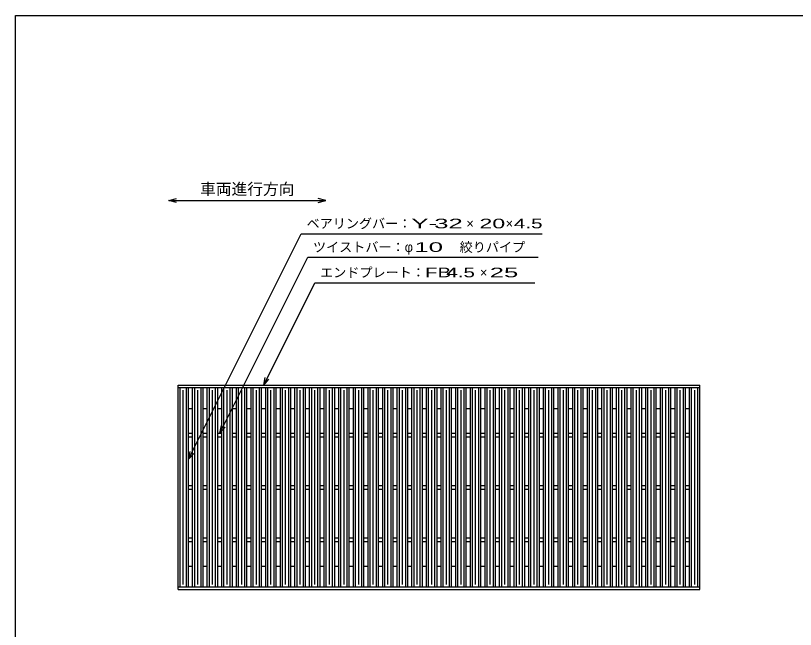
# Model space of a CAD drawing. Units: millimetres, scale not verified. Extents: x -1820 to 1724, y -1285 to 1059.
# Drawn here: x -1736 to -248, y -113 to 1059 of the extents above; entities that cross this region are included whole.
import ezdxf
from ezdxf.enums import TextEntityAlignment as Align

# ---------------------------------------------------------------- set-up
doc = ezdxf.new("R2010")
doc.units = ezdxf.units.MM
doc.header["$LTSCALE"] = 10
for name, color, linetype, lineweight in [('0_2', 150, 'Continuous', 25), ('16', 3, 'Continuous', 25), ('22', 2, 'Continuous', 25)]:
    doc.layers.add(name, color=color, linetype=linetype, lineweight=lineweight)
doc.styles.add('ベクトル', font='')
doc.styles.get('ベクトル').set_extended_font_data('ベクトル')

msp = doc.modelspace()

# ---------------------------------------------------------------- linework, layer by layer
at = {"layer": '0_2'}
for p, q in [((-1736, -1141), (-1736, 1059)), ((-1736, 1059), (1724, 1059))]:
    msp.add_line(p, q, dxfattribs=at)
at = {"layer": '0_2', "color": 4}
for p, q in [((-1443.83, 705.83), (-1428.83, 709.83)), ((-1428.83, 701.83), (-1443.83, 705.83)), ((-1443.83, 705.83), (-1143.83, 705.83)), ((-1143.83, 705.83), (-1158.83, 709.83)), ((-1158.83, 701.83), (-1143.83, 705.83))]:
    msp.add_line(p, q, dxfattribs=at)
at = {"layer": '16'}
for p, q in [((-1426, 353.5), (-430, 353.5)), ((-1426, 349), (-1426, 353.5)), ((-1426, 349), (-430, 349)), ((-1426, -32), (-1426, 349)), ((-1426, 349), (-1406, 349)), ((-1422, -32), (-1422, 349)), ((-1416, -27), (-1416, 344)), ((-1410, -32), (-1410, 349)), ((-1406, -32), (-1406, 349)), ((-1398.1, -32), (-1398.1, 349)), ((-1398.1, 349), (-1378.1, 349)), ((-1394.1, -32), (-1394.1, 349)), ((-1388.1, -27), (-1388.1, 344)), ((-1382.1, -32), (-1382.1, 349)), ((-1378.1, -32), (-1378.1, 349)), ((-1370.2, -32), (-1370.2, 349)), ((-1370.2, 349), (-1350.2, 349)), ((-1366.2, -32), (-1366.2, 349)), ((-1360.2, -27), (-1360.2, 344)), ((-1354.2, -32), (-1354.2, 349)), ((-1350.2, -32), (-1350.2, 349)), ((-1342.3, -32), (-1342.3, 349)), ((-1342.3, 349), (-1322.3, 349)), ((-1338.3, -32), (-1338.3, 349)), ((-1332.3, -27), (-1332.3, 344)), ((-1326.3, -32), (-1326.3, 349)), ((-1322.3, -32), (-1322.3, 349)), ((-1314.4, -32), (-1314.4, 349)), ((-1314.4, 349), (-1294.4, 349)), ((-1310.4, -32), (-1310.4, 349)), ((-1304.4, -27), (-1304.4, 344)), ((-1298.4, -32), (-1298.4, 349)), ((-1294.4, -32), (-1294.4, 349)), ((-1286.5, -32), (-1286.5, 349)), ((-1286.5, 349), (-1266.5, 349)), ((-1282.5, -32), (-1282.5, 349)), ((-1276.5, -27), (-1276.5, 344)), ((-1270.5, -32), (-1270.5, 349)), ((-1266.5, -32), (-1266.5, 349)), ((-1258.6, -32), (-1258.6, 349)), ((-1258.6, 349), (-1238.6, 349)), ((-1254.6, -32), (-1254.6, 349)), ((-1248.6, -27), (-1248.6, 344)), ((-1242.6, -32), (-1242.6, 349)), ((-1238.6, -32), (-1238.6, 349)), ((-1230.7, -32), (-1230.7, 349)), ((-1230.7, 349), (-1210.7, 349)), ((-1226.7, -32), (-1226.7, 349)), ((-1220.7, -27), (-1220.7, 344)), ((-1214.7, -32), (-1214.7, 349)), ((-1210.7, -32), (-1210.7, 349)), ((-1202.8, -32), (-1202.8, 349)), ((-1202.8, 349), (-1182.8, 349)), ((-1198.8, -32), (-1198.8, 349)), ((-1192.8, -27), (-1192.8, 344)), ((-1186.8, -32), (-1186.8, 349)), ((-1182.8, -32), (-1182.8, 349)), ((-1174.9, -32), (-1174.9, 349)), ((-1174.9, 349), (-1154.9, 349)), ((-1170.9, -32), (-1170.9, 349)), ((-1164.9, -27), (-1164.9, 344)), ((-1158.9, -32), (-1158.9, 349)), ((-1154.9, -32), (-1154.9, 349)), ((-1147, -32), (-1147, 349)), ((-1147, 349), (-1127, 349)), ((-1143, -32), (-1143, 349)), ((-1137, -27), (-1137, 344)), ((-1131, -32), (-1131, 349)), ((-1127, -32), (-1127, 349)), ((-1119.1, -32), (-1119.1, 349)), ((-1119.1, 349), (-1099.1, 349)), ((-1115.1, -32), (-1115.1, 349)), ((-1109.1, -27), (-1109.1, 344)), ((-1103.1, -32), (-1103.1, 349)), ((-1099.1, -32), (-1099.1, 349)), ((-1091.2, -32), (-1091.2, 349)), ((-1091.2, 349), (-1071.2, 349)), ((-1087.2, -32), (-1087.2, 349)), ((-1081.2, -27), (-1081.2, 344)), ((-1075.2, -32), (-1075.2, 349)), ((-1071.2, -32), (-1071.2, 349)), ((-1063.3, -32), (-1063.3, 349)), ((-1063.3, 349), (-1043.3, 349)), ((-1059.3, -32), (-1059.3, 349)), ((-1053.3, -27), (-1053.3, 344)), ((-1047.3, -32), (-1047.3, 349)), ((-1043.3, -32), (-1043.3, 349)), ((-1035.4, -32), (-1035.4, 349)), ((-1035.4, 349), (-1015.4, 349)), ((-1031.4, -32), (-1031.4, 349)), ((-1025.4, -27), (-1025.4, 344)), ((-1019.4, -32), (-1019.4, 349)), ((-1015.4, -32), (-1015.4, 349)), ((-1007.5, -32), (-1007.5, 349)), ((-1007.5, 349), (-987.5, 349)), ((-1003.5, -32), (-1003.5, 349)), ((-997.5, -27), (-997.5, 344)), ((-991.5, -32), (-991.5, 349)), ((-987.5, -32), (-987.5, 349)), ((-979.6, -32), (-979.6, 349)), ((-979.6, 349), (-959.6, 349)), ((-975.6, -32), (-975.6, 349)), ((-969.6, -27), (-969.6, 344)), ((-963.6, -32), (-963.6, 349)), ((-959.6, -32), (-959.6, 349)), ((-951.7, -32), (-951.7, 349)), ((-951.7, 349), (-931.7, 349)), ((-947.7, -32), (-947.7, 349)), ((-941.7, -27), (-941.7, 344)), ((-935.7, -32), (-935.7, 349)), ((-931.7, -32), (-931.7, 349)), ((-923.8, -32), (-923.8, 349)), ((-923.8, 349), (-903.8, 349)), ((-919.8, -32), (-919.8, 349)), ((-913.8, -27), (-913.8, 344)), ((-907.8, -32), (-907.8, 349)), ((-903.8, -32), (-903.8, 349)), ((-895.9, -32), (-895.9, 349)), ((-895.9, 349), (-875.9, 349)), ((-891.9, -32), (-891.9, 349)), ((-885.9, -27), (-885.9, 344)), ((-879.9, -32), (-879.9, 349)), ((-875.9, -32), (-875.9, 349)), ((-868, -32), (-868, 349)), ((-868, 349), (-848, 349)), ((-864, -32), (-864, 349)), ((-858, -27), (-858, 344)), ((-852, -32), (-852, 349)), ((-848, -32), (-848, 349)), ((-840.1, -32), (-840.1, 349)), ((-840.1, 349), (-820.1, 349)), ((-836.1, -32), (-836.1, 349)), ((-830.1, -27), (-830.1, 344)), ((-824.1, -32), (-824.1, 349)), ((-820.1, -32), (-820.1, 349)), ((-812.2, -32), (-812.2, 349)), ((-812.2, 349), (-792.2, 349)), ((-808.2, -32), (-808.2, 349)), ((-802.2, -27), (-802.2, 344)), ((-796.2, -32), (-796.2, 349)), ((-792.2, -32), (-792.2, 349)), ((-784.3, -32), (-784.3, 349)), ((-784.3, 349), (-764.3, 349)), ((-780.3, -32), (-780.3, 349)), ((-774.3, -27), (-774.3, 344)), ((-768.3, -32), (-768.3, 349)), ((-764.3, -32), (-764.3, 349)), ((-756.4, -32), (-756.4, 349)), ((-756.4, 349), (-736.4, 349)), ((-752.4, -32), (-752.4, 349)), ((-746.4, -27), (-746.4, 344)), ((-740.4, -32), (-740.4, 349)), ((-736.4, -32), (-736.4, 349)), ((-728.5, -32), (-728.5, 349)), ((-728.5, 349), (-708.5, 349)), ((-724.5, -32), (-724.5, 349)), ((-718.5, -27), (-718.5, 344)), ((-712.5, -32), (-712.5, 349)), ((-708.5, -32), (-708.5, 349)), ((-700.6, -32), (-700.6, 349)), ((-700.6, 349), (-680.6, 349)), ((-696.6, -32), (-696.6, 349)), ((-690.6, -27), (-690.6, 344)), ((-684.6, -32), (-684.6, 349)), ((-680.6, -32), (-680.6, 349)), ((-672.7, -32), (-672.7, 349)), ((-672.7, 349), (-652.7, 349)), ((-668.7, -32), (-668.7, 349)), ((-662.7, -27), (-662.7, 344)), ((-656.7, -32), (-656.7, 349)), ((-652.7, -32), (-652.7, 349)), ((-644.8, -32), (-644.8, 349)), ((-644.8, 349), (-624.8, 349)), ((-640.8, -32), (-640.8, 349)), ((-634.8, -27), (-634.8, 344)), ((-628.8, -32), (-628.8, 349)), ((-624.8, -32), (-624.8, 349)), ((-616.9, -32), (-616.9, 349)), ((-616.9, 349), (-596.9, 349)), ((-612.9, -32), (-612.9, 349)), ((-606.9, -27), (-606.9, 344)), ((-600.9, -32), (-600.9, 349)), ((-596.9, -32), (-596.9, 349)), ((-589, -32), (-589, 349)), ((-589, 349), (-569, 349)), ((-585, -32), (-585, 349)), ((-579, -27), (-579, 344)), ((-573, -32), (-573, 349)), ((-569, -32), (-569, 349)), ((-561.1, -32), (-561.1, 349)), ((-561.1, 349), (-541.1, 349)), ((-557.1, -32), (-557.1, 349)), ((-551.1, -27), (-551.1, 344)), ((-545.1, -32), (-545.1, 349)), ((-541.1, -32), (-541.1, 349)), ((-533.2, -32), (-533.2, 349)), ((-533.2, 349), (-513.2, 349)), ((-529.2, -32), (-529.2, 349)), ((-523.2, -27), (-523.2, 344)), ((-517.2, -32), (-517.2, 349)), ((-513.2, -32), (-513.2, 349)), ((-505.3, -32), (-505.3, 349)), ((-505.3, 349), (-485.3, 349)), ((-501.3, -32), (-501.3, 349)), ((-495.3, -27), (-495.3, 344)), ((-489.3, -32), (-489.3, 349)), ((-485.3, -32), (-485.3, 349)), ((-477.4, -32), (-477.4, 349)), ((-477.4, 349), (-457.4, 349)), ((-473.4, -32), (-473.4, 349)), ((-467.4, -27), (-467.4, 344)), ((-461.4, -32), (-461.4, 349)), ((-457.4, -32), (-457.4, 349)), ((-450, -32), (-450, 349)), ((-450, 349), (-430, 349)), ((-446, -32), (-446, 349)), ((-440, -27), (-440, 344)), ((-434, -32), (-434, 349)), ((-430, 349), (-430, 353.5)), ((-430, -32), (-430, 349)), ((-1406, 309), (-1398.1, 309)), ((-1378.1, 309), (-1370.2, 309)), ((-1350.2, 309), (-1342.3, 309)), ((-1322.3, 309), (-1314.4, 309)), ((-1294.4, 309), (-1286.5, 309)), ((-1266.5, 309), (-1258.6, 309)), ((-1238.6, 309), (-1230.7, 309)), ((-1210.7, 309), (-1202.8, 309)), ((-1182.8, 309), (-1174.9, 309)), ((-1154.9, 309), (-1147, 309)), ((-1127, 309), (-1119.1, 309)), ((-1099.1, 309), (-1091.2, 309)), ((-1071.2, 309), (-1063.3, 309)), ((-1043.3, 309), (-1035.4, 309)), ((-1015.4, 309), (-1007.5, 309)), ((-987.5, 309), (-979.6, 309)), ((-959.6, 309), (-951.7, 309)), ((-931.7, 309), (-923.8, 309)), ((-903.8, 309), (-895.9, 309)), ((-875.9, 309), (-868, 309)), ((-848, 309), (-840.1, 309)), ((-820.1, 309), (-812.2, 309)), ((-792.2, 309), (-784.3, 309)), ((-764.3, 309), (-756.4, 309)), ((-736.4, 309), (-728.5, 309)), ((-708.5, 309), (-700.6, 309)), ((-680.6, 309), (-672.7, 309)), ((-652.7, 309), (-644.8, 309)), ((-624.8, 309), (-616.9, 309)), ((-596.9, 309), (-589, 309)), ((-569, 309), (-561.1, 309)), ((-541.1, 309), (-533.2, 309)), ((-513.2, 309), (-505.3, 309)), ((-485.3, 309), (-477.4, 309)), ((-457.4, 309), (-449.5, 309)), ((-1406, 262), (-1398.1, 262)), ((-1406, 255), (-1398.1, 255)), ((-1378.1, 262), (-1370.2, 262)), ((-1378.1, 255), (-1370.2, 255)), ((-1350.2, 262), (-1342.3, 262)), ((-1350.2, 255), (-1342.3, 255)), ((-1322.3, 262), (-1314.4, 262)), ((-1322.3, 255), (-1314.4, 255)), ((-1294.4, 262), (-1286.5, 262)), ((-1294.4, 255), (-1286.5, 255)), ((-1266.5, 262), (-1258.6, 262)), ((-1266.5, 255), (-1258.6, 255)), ((-1238.6, 262), (-1230.7, 262)), ((-1238.6, 255), (-1230.7, 255)), ((-1210.7, 262), (-1202.8, 262)), ((-1210.7, 255), (-1202.8, 255)), ((-1182.8, 262), (-1174.9, 262)), ((-1182.8, 255), (-1174.9, 255)), ((-1154.9, 262), (-1147, 262)), ((-1154.9, 255), (-1147, 255)), ((-1127, 262), (-1119.1, 262)), ((-1127, 255), (-1119.1, 255)), ((-1099.1, 262), (-1091.2, 262)), ((-1099.1, 255), (-1091.2, 255)), ((-1071.2, 262), (-1063.3, 262)), ((-1071.2, 255), (-1063.3, 255)), ((-1043.3, 262), (-1035.4, 262)), ((-1043.3, 255), (-1035.4, 255)), ((-1015.4, 262), (-1007.5, 262)), ((-1015.4, 255), (-1007.5, 255)), ((-987.5, 262), (-979.6, 262)), ((-987.5, 255), (-979.6, 255)), ((-959.6, 262), (-951.7, 262)), ((-959.6, 255), (-951.7, 255)), ((-931.7, 262), (-923.8, 262)), ((-931.7, 255), (-923.8, 255)), ((-903.8, 262), (-895.9, 262)), ((-903.8, 255), (-895.9, 255)), ((-875.9, 262), (-868, 262)), ((-875.9, 255), (-868, 255)), ((-848, 262), (-840.1, 262)), ((-848, 255), (-840.1, 255)), ((-820.1, 262), (-812.2, 262)), ((-820.1, 255), (-812.2, 255)), ((-792.2, 262), (-784.3, 262)), ((-792.2, 255), (-784.3, 255)), ((-764.3, 262), (-756.4, 262)), ((-764.3, 255), (-756.4, 255)), ((-736.4, 262), (-728.5, 262)), ((-736.4, 255), (-728.5, 255)), ((-708.5, 262), (-700.6, 262)), ((-708.5, 255), (-700.6, 255)), ((-680.6, 262), (-672.7, 262)), ((-680.6, 255), (-672.7, 255)), ((-652.7, 262), (-644.8, 262)), ((-652.7, 255), (-644.8, 255)), ((-624.8, 262), (-616.9, 262)), ((-624.8, 255), (-616.9, 255)), ((-596.9, 262), (-589, 262)), ((-596.9, 255), (-589, 255)), ((-569, 262), (-561.1, 262)), ((-569, 255), (-561.1, 255)), ((-541.1, 262), (-533.2, 262)), ((-541.1, 255), (-533.2, 255)), ((-513.2, 262), (-505.3, 262)), ((-513.2, 255), (-505.3, 255)), ((-485.3, 262), (-477.4, 262)), ((-485.3, 255), (-477.4, 255)), ((-457.4, 262), (-450, 262)), ((-457.4, 255), (-450, 255)), ((-1406, 162), (-1398.1, 162)), ((-1406, 155), (-1398.1, 155)), ((-1378.1, 162), (-1370.2, 162)), ((-1378.1, 155), (-1370.2, 155)), ((-1350.2, 162), (-1342.3, 162)), ((-1350.2, 155), (-1342.3, 155)), ((-1322.3, 162), (-1314.4, 162)), ((-1322.3, 155), (-1314.4, 155)), ((-1294.4, 162), (-1286.5, 162)), ((-1294.4, 155), (-1286.5, 155)), ((-1266.5, 162), (-1258.6, 162)), ((-1266.5, 155), (-1258.6, 155)), ((-1238.6, 162), (-1230.7, 162)), ((-1238.6, 155), (-1230.7, 155)), ((-1210.7, 162), (-1202.8, 162)), ((-1210.7, 155), (-1202.8, 155)), ((-1182.8, 162), (-1174.9, 162)), ((-1182.8, 155), (-1174.9, 155)), ((-1154.9, 162), (-1147, 162)), ((-1154.9, 155), (-1147, 155)), ((-1127, 162), (-1119.1, 162)), ((-1127, 155), (-1119.1, 155)), ((-1099.1, 162), (-1091.2, 162)), ((-1099.1, 155), (-1091.2, 155)), ((-1071.2, 162), (-1063.3, 162)), ((-1071.2, 155), (-1063.3, 155)), ((-1043.3, 162), (-1035.4, 162)), ((-1043.3, 155), (-1035.4, 155)), ((-1015.4, 162), (-1007.5, 162)), ((-1015.4, 155), (-1007.5, 155)), ((-987.5, 162), (-979.6, 162)), ((-987.5, 155), (-979.6, 155)), ((-959.6, 162), (-951.7, 162)), ((-959.6, 155), (-951.7, 155)), ((-931.7, 162), (-923.8, 162)), ((-931.7, 155), (-923.8, 155)), ((-903.8, 162), (-895.9, 162)), ((-903.8, 155), (-895.9, 155)), ((-875.9, 162), (-868, 162)), ((-875.9, 155), (-868, 155)), ((-848, 162), (-840.1, 162)), ((-848, 155), (-840.1, 155)), ((-820.1, 162), (-812.2, 162)), ((-820.1, 155), (-812.2, 155)), ((-792.2, 162), (-784.3, 162)), ((-792.2, 155), (-784.3, 155)), ((-764.3, 162), (-756.4, 162)), ((-764.3, 155), (-756.4, 155)), ((-736.4, 162), (-728.5, 162)), ((-736.4, 155), (-728.5, 155)), ((-708.5, 162), (-700.6, 162)), ((-708.5, 155), (-700.6, 155)), ((-680.6, 162), (-672.7, 162)), ((-680.6, 155), (-672.7, 155)), ((-652.7, 162), (-644.8, 162)), ((-652.7, 155), (-644.8, 155)), ((-624.8, 162), (-616.9, 162)), ((-624.8, 155), (-616.9, 155)), ((-596.9, 162), (-589, 162)), ((-596.9, 155), (-589, 155)), ((-569, 162), (-561.1, 162)), ((-569, 155), (-561.1, 155)), ((-541.1, 162), (-533.2, 162)), ((-541.1, 155), (-533.2, 155)), ((-513.2, 162), (-505.3, 162)), ((-513.2, 155), (-505.3, 155)), ((-485.3, 162), (-477.4, 162)), ((-485.3, 155), (-477.4, 155)), ((-457.4, 162), (-450, 162)), ((-457.4, 155), (-450, 155)), ((-1406, 62), (-1398.1, 62)), ((-1378.1, 62), (-1370.2, 62)), ((-1350.2, 62), (-1342.3, 62)), ((-1322.3, 62), (-1314.4, 62)), ((-1294.4, 62), (-1286.5, 62)), ((-1266.5, 62), (-1258.6, 62)), ((-1238.6, 62), (-1230.7, 62)), ((-1210.7, 62), (-1202.8, 62)), ((-1182.8, 62), (-1174.9, 62)), ((-1154.9, 62), (-1147, 62)), ((-1127, 62), (-1119.1, 62)), ((-1099.1, 62), (-1091.2, 62)), ((-1071.2, 62), (-1063.3, 62)), ((-1043.3, 62), (-1035.4, 62)), ((-1015.4, 62), (-1007.5, 62)), ((-987.5, 62), (-979.6, 62)), ((-959.6, 62), (-951.7, 62)), ((-931.7, 62), (-923.8, 62)), ((-903.8, 62), (-895.9, 62)), ((-875.9, 62), (-868, 62)), ((-848, 62), (-840.1, 62)), ((-820.1, 62), (-812.2, 62)), ((-792.2, 62), (-784.3, 62)), ((-764.3, 62), (-756.4, 62)), ((-736.4, 62), (-728.5, 62)), ((-708.5, 62), (-700.6, 62)), ((-680.6, 62), (-672.7, 62)), ((-652.7, 62), (-644.8, 62)), ((-624.8, 62), (-616.9, 62)), ((-596.9, 62), (-589, 62)), ((-569, 62), (-561.1, 62)), ((-541.1, 62), (-533.2, 62)), ((-513.2, 62), (-505.3, 62)), ((-485.3, 62), (-477.4, 62)), ((-457.4, 62), (-450, 62)), ((-1406, 55), (-1398.1, 55)), ((-1378.1, 55), (-1370.2, 55)), ((-1350.2, 55), (-1342.3, 55)), ((-1322.3, 55), (-1314.4, 55)), ((-1294.4, 55), (-1286.5, 55)), ((-1266.5, 55), (-1258.6, 55)), ((-1238.6, 55), (-1230.7, 55)), ((-1210.7, 55), (-1202.8, 55)), ((-1182.8, 55), (-1174.9, 55)), ((-1154.9, 55), (-1147, 55)), ((-1127, 55), (-1119.1, 55)), ((-1099.1, 55), (-1091.2, 55)), ((-1071.2, 55), (-1063.3, 55)), ((-1043.3, 55), (-1035.4, 55)), ((-1015.4, 55), (-1007.5, 55)), ((-987.5, 55), (-979.6, 55)), ((-959.6, 55), (-951.7, 55)), ((-931.7, 55), (-923.8, 55)), ((-903.8, 55), (-895.9, 55)), ((-875.9, 55), (-868, 55)), ((-848, 55), (-840.1, 55)), ((-820.1, 55), (-812.2, 55)), ((-792.2, 55), (-784.3, 55)), ((-764.3, 55), (-756.4, 55)), ((-736.4, 55), (-728.5, 55)), ((-708.5, 55), (-700.6, 55)), ((-680.6, 55), (-672.7, 55)), ((-652.7, 55), (-644.8, 55)), ((-624.8, 55), (-616.9, 55)), ((-596.9, 55), (-589, 55)), ((-569, 55), (-561.1, 55)), ((-541.1, 55), (-533.2, 55)), ((-513.2, 55), (-505.3, 55)), ((-485.3, 55), (-477.4, 55)), ((-457.4, 55), (-450, 55)), ((-1406, 8), (-1398.1, 8)), ((-1378.1, 8), (-1370.2, 8)), ((-1350.2, 8), (-1342.3, 8)), ((-1322.3, 8), (-1314.4, 8)), ((-1294.4, 8), (-1286.5, 8)), ((-1266.5, 8), (-1258.6, 8)), ((-1238.6, 8), (-1230.7, 8)), ((-1210.7, 8), (-1202.8, 8)), ((-1182.8, 8), (-1174.9, 8)), ((-1154.9, 8), (-1147, 8)), ((-1127, 8), (-1119.1, 8)), ((-1099.1, 8), (-1091.2, 8)), ((-1071.2, 8), (-1063.3, 8)), ((-1043.3, 8), (-1035.4, 8)), ((-1015.4, 8), (-1007.5, 8)), ((-987.5, 8), (-979.6, 8)), ((-959.6, 8), (-951.7, 8)), ((-931.7, 8), (-923.8, 8)), ((-903.8, 8), (-895.9, 8)), ((-875.9, 8), (-868, 8)), ((-848, 8), (-840.1, 8)), ((-820.1, 8), (-812.2, 8)), ((-792.2, 8), (-784.3, 8)), ((-764.3, 8), (-756.4, 8)), ((-736.4, 8), (-728.5, 8)), ((-708.5, 8), (-700.6, 8)), ((-680.6, 8), (-672.7, 8)), ((-652.7, 8), (-644.8, 8)), ((-624.8, 8), (-616.9, 8)), ((-596.9, 8), (-589, 8)), ((-569, 8), (-561.1, 8)), ((-541.1, 8), (-533.2, 8)), ((-513.2, 8), (-505.3, 8)), ((-485.3, 8), (-477.4, 8)), ((-457.4, 8), (-449.5, 8)), ((-1426, -32), (-430, -32)), ((-1426, -36.5), (-1426, -32)), ((-1426, -32), (-1406, -32)), ((-1426, -36.5), (-430, -36.5)), ((-1398.1, -32), (-1378.1, -32)), ((-1370.2, -32), (-1350.2, -32)), ((-1342.3, -32), (-1322.3, -32)), ((-1314.4, -32), (-1294.4, -32)), ((-1286.5, -32), (-1266.5, -32)), ((-1258.6, -32), (-1238.6, -32)), ((-1230.7, -32), (-1210.7, -32)), ((-1202.8, -32), (-1182.8, -32)), ((-1174.9, -32), (-1154.9, -32)), ((-1147, -32), (-1127, -32)), ((-1119.1, -32), (-1099.1, -32)), ((-1091.2, -32), (-1071.2, -32)), ((-1063.3, -32), (-1043.3, -32)), ((-1035.4, -32), (-1015.4, -32)), ((-1007.5, -32), (-987.5, -32)), ((-979.6, -32), (-959.6, -32)), ((-951.7, -32), (-931.7, -32)), ((-923.8, -32), (-903.8, -32)), ((-895.9, -32), (-875.9, -32)), ((-868, -32), (-848, -32)), ((-840.1, -32), (-820.1, -32)), ((-812.2, -32), (-792.2, -32)), ((-784.3, -32), (-764.3, -32)), ((-756.4, -32), (-736.4, -32)), ((-728.5, -32), (-708.5, -32)), ((-700.6, -32), (-680.6, -32)), ((-672.7, -32), (-652.7, -32)), ((-644.8, -32), (-624.8, -32)), ((-616.9, -32), (-596.9, -32)), ((-589, -32), (-569, -32)), ((-561.1, -32), (-541.1, -32)), ((-533.2, -32), (-513.2, -32)), ((-505.3, -32), (-485.3, -32)), ((-477.4, -32), (-457.4, -32)), ((-450, -32), (-430, -32)), ((-430, -36.5), (-430, -32))]:
    msp.add_line(p, q, dxfattribs=at)
at = {"layer": '22', "color": 4}
for p, q in [((-1406, 212), (-1190.75, 642.5)), ((-1190.75, 642.5), (-730.75, 642.5)), ((-1346.25, 262), (-1178.5, 597.5)), ((-1178.5, 597.5), (-738.5, 597.5)), ((-1262.55, 353.5), (-1164.8, 549)), ((-1164.8, 549), (-744.8, 549)), ((-1262.55, 353.5), (-1259.55, 368.1)), ((-1262.55, 353.5), (-1252.55, 364.5)), ((-1346.25, 262), (-1343.25, 276.6)), ((-1346.25, 262), (-1336.25, 273)), ((-1406, 212), (-1403, 226.6)), ((-1406, 212), (-1396, 223))]:
    msp.add_line(p, q, dxfattribs=at)

# ---------------------------------------------------------------- texts
at = {"layer": '0_2', "color": 2, "style": 'ベクトル'}
msp.add_text('車両進行方向', height=21.99, dxfattribs=at).set_placement((-1383.83, 727.83), align=Align.MIDDLE_LEFT)
at = {"layer": '22', "style": 'ベクトル'}
for s, p in [('ベアリングバー：', (-1180.75, 662)), ('×', (-875.75, 662)), ('×', (-800.75, 662)), ('ツイストバー：', (-1168.5, 617)), ('絞りパイプ', (-888.5, 617)), ('φ', (-993.5, 617)), ('エンドプレート：', (-1154.8, 568.5)), ('×', (-849.8, 568.5))]:
    msp.add_text(s, height=18.33, dxfattribs=at).set_placement(p, align=Align.MIDDLE_LEFT)
for s, width, p in [('Y-', 2, (-980.75, 662)), (' 32 ', 2, (-950.75, 662)), ('20', 1.8, (-850.75, 662)), (' 4.5 ', 1.6, (-795.75, 662)), (' 10 ', 2, (-988.5, 617)), ('FB', 1.6, (-954.8, 568.5)), (' 4.5 ', 1.6, (-924.8, 568.5)), (' 25 ', 2, (-844.8, 568.5))]:
    msp.add_text(s, height=18.33, dxfattribs=dict(at, width=width)).set_placement(p, align=Align.MIDDLE_LEFT)

doc.saveas('drawing.dxf')
